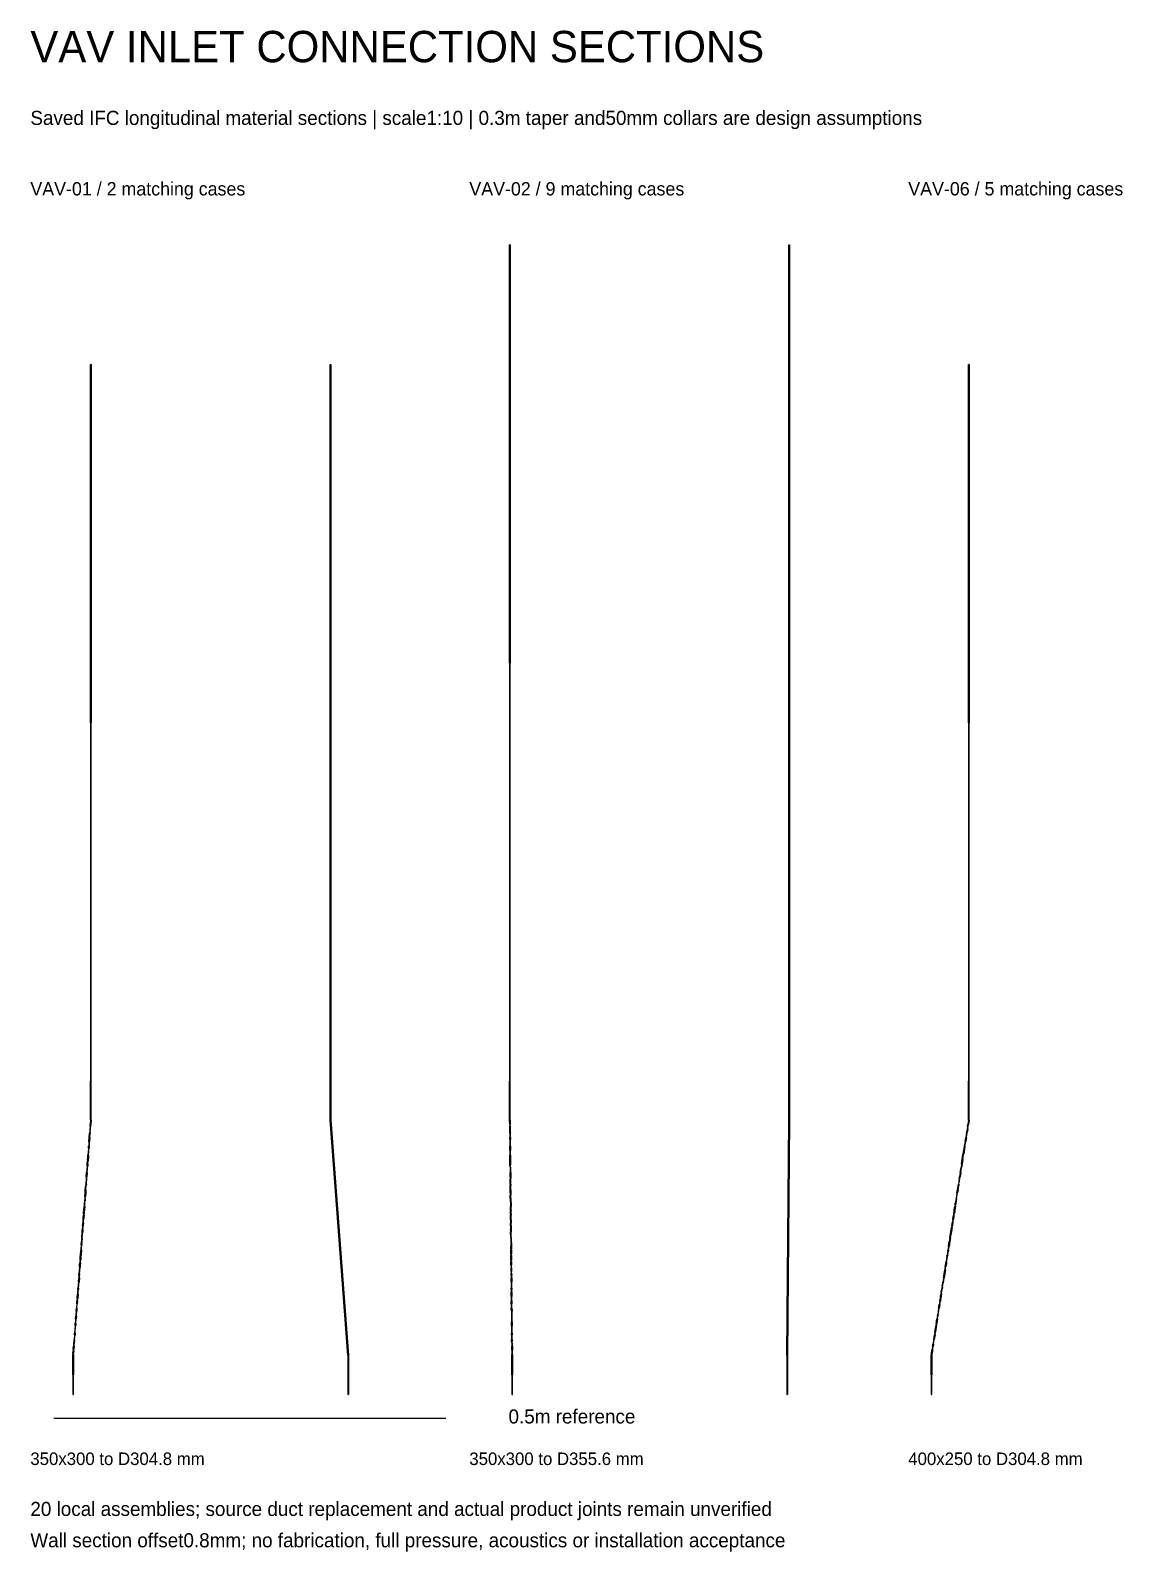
# Model space of a CAD drawing. Header units: metres. Extents: x 0.07 to 2.74, y 0.02 to 1.96.
# Drawn here: x 0.07 to 1.463, y 0.02 to 1.961 of the extents above; entities that cross this region are included whole.
import ezdxf

# ---------------------------------------------------------------- set-up
doc = ezdxf.new("R2010")
doc.units = ezdxf.units.M
doc.layers.add('BSA_INLET_OUTLINE', color=7, linetype='Continuous')
doc.layers.add('BSA_SECTION_REFERENCE', color=7, linetype='Continuous')

msp = doc.modelspace()

# ---------------------------------------------------------------- linework, layer by layer
at = {"layer": 'BSA_INLET_OUTLINE'}
for p, q in [((0.6814, 1.1534), (0.6814, 1.6868)), ((0.6814, 1.6868), (0.6818, 1.6868)), ((0.6822, 1.6868), (0.6818, 1.6868)), ((0.6822, 1.6868), (0.6822, 1.1534)), ((1.0378, 0.62), (1.0378, 1.6868)), ((1.0378, 1.6868), (1.0386, 1.6868)), ((1.0386, 1.6868), (1.0386, 0.62)), ((0.1468, 1.0772), (0.1468, 1.5344)), ((0.1468, 1.5344), (0.1472, 1.5344)), ((0.1476, 1.5344), (0.1472, 1.5344)), ((0.1476, 1.5344), (0.1476, 1.0772)), ((0.4524, 0.62), (0.4524, 1.5344)), ((0.4524, 1.5344), (0.4532, 1.5344)), ((0.4532, 1.5344), (0.4532, 0.62)), ((1.2668, 1.0772), (1.2668, 1.5344)), ((1.2668, 1.5344), (1.2672, 1.5344)), ((1.2676, 1.5344), (1.2672, 1.5344)), ((1.2676, 1.5344), (1.2676, 1.0772)), ((0.6814, 1.1534), (0.6814, 0.62)), ((0.6822, 0.62), (0.6822, 1.1534)), ((0.1468, 1.0772), (0.1468, 0.62)), ((0.1476, 0.62), (0.1476, 1.0772)), ((1.2668, 1.0772), (1.2668, 0.62)), ((1.2676, 0.62), (1.2676, 1.0772)), ((0.1468, 0.62), (0.1472, 0.62)), ((0.1468, 0.57), (0.1468, 0.62)), ((0.1472, 0.62), (0.1468, 0.62)), ((0.1476, 0.62), (0.1472, 0.62)), ((0.1472, 0.62), (0.1476, 0.62)), ((0.1476, 0.57), (0.1476, 0.62)), ((0.4524, 0.62), (0.4532, 0.62)), ((0.4524, 0.57), (0.4524, 0.62)), ((0.4532, 0.62), (0.4524, 0.62)), ((0.4532, 0.62), (0.4532, 0.57)), ((0.6814, 0.62), (0.6818, 0.62)), ((0.6814, 0.57), (0.6814, 0.62)), ((0.6818, 0.62), (0.6814, 0.62)), ((0.6822, 0.62), (0.6818, 0.62)), ((0.6818, 0.62), (0.6822, 0.62)), ((0.6822, 0.57), (0.6822, 0.62)), ((1.0378, 0.62), (1.0386, 0.62)), ((1.0378, 0.57), (1.0378, 0.62)), ((1.0386, 0.62), (1.0378, 0.62)), ((1.0386, 0.62), (1.0386, 0.57)), ((1.2668, 0.62), (1.2672, 0.62)), ((1.2668, 0.57), (1.2668, 0.62)), ((1.2672, 0.62), (1.2668, 0.62)), ((1.2676, 0.62), (1.2672, 0.62)), ((1.2672, 0.62), (1.2676, 0.62)), ((1.2676, 0.57), (1.2676, 0.62)), ((0.1462, 0.5626), (0.1464, 0.5644)), ((0.1468, 0.57), (0.1464, 0.5644)), ((0.147, 0.5626), (0.1472, 0.5644)), ((0.1476, 0.57), (0.1472, 0.5644)), ((0.475, 0.27), (0.4524, 0.57)), ((0.4532, 0.57), (0.4758, 0.27)), ((0.6815, 0.5644), (0.6814, 0.57)), ((0.6815, 0.5644), (0.6815, 0.5626)), ((0.6822, 0.57), (0.6823, 0.5644)), ((0.6823, 0.5626), (0.6823, 0.5644)), ((1.035, 0.27), (1.0378, 0.57)), ((1.0386, 0.57), (1.0358, 0.27)), ((1.2656, 0.5626), (1.2659, 0.5644)), ((1.2668, 0.57), (1.2659, 0.5644)), ((1.2664, 0.5626), (1.2667, 0.5644)), ((1.2676, 0.57), (1.2667, 0.5644)), ((0.1448, 0.5428), (0.1451, 0.5478)), ((0.1451, 0.5478), (0.1456, 0.5533)), ((0.1457, 0.5552), (0.1456, 0.5533)), ((0.1459, 0.5478), (0.1456, 0.5428)), ((0.146, 0.5589), (0.1457, 0.5552)), ((0.1459, 0.5478), (0.1464, 0.5533)), ((0.1462, 0.5626), (0.146, 0.5589)), ((0.1465, 0.5552), (0.1464, 0.5533)), ((0.1465, 0.5552), (0.1468, 0.5589)), ((0.1468, 0.5589), (0.147, 0.5626)), ((0.6815, 0.5589), (0.6815, 0.5626)), ((0.6815, 0.5552), (0.6815, 0.5589)), ((0.6816, 0.5533), (0.6815, 0.5552)), ((0.6816, 0.5533), (0.6816, 0.5478)), ((0.6816, 0.5457), (0.6816, 0.5478)), ((0.6816, 0.5457), (0.6816, 0.5447)), ((0.6816, 0.5447), (0.6817, 0.542)), ((0.6823, 0.5626), (0.6823, 0.5589)), ((0.6823, 0.5589), (0.6823, 0.5552)), ((0.6823, 0.5552), (0.6824, 0.5533)), ((0.6824, 0.5478), (0.6824, 0.5533)), ((0.6824, 0.5478), (0.6824, 0.5457)), ((0.6824, 0.5447), (0.6824, 0.5457)), ((0.6825, 0.542), (0.6824, 0.5447)), ((1.2625, 0.5428), (1.2633, 0.5478)), ((1.2639, 0.5515), (1.2633, 0.5478)), ((1.2641, 0.5478), (1.2633, 0.5428)), ((1.2642, 0.5533), (1.2639, 0.5515)), ((1.2641, 0.5478), (1.2647, 0.5515)), ((1.2642, 0.5533), (1.2646, 0.5558)), ((1.265, 0.5589), (1.2646, 0.5558)), ((1.2647, 0.5515), (1.265, 0.5533)), ((1.2656, 0.5626), (1.265, 0.5589)), ((1.265, 0.5533), (1.2654, 0.5558)), ((1.2658, 0.5589), (1.2654, 0.5558)), ((1.2658, 0.5589), (1.2664, 0.5626)), ((0.1432, 0.5219), (0.1435, 0.5256)), ((0.1438, 0.5305), (0.1435, 0.5256)), ((0.144, 0.533), (0.1438, 0.5305)), ((0.1441, 0.5342), (0.144, 0.533)), ((0.1443, 0.5256), (0.144, 0.5219)), ((0.1441, 0.5342), (0.1443, 0.5367)), ((0.1445, 0.5391), (0.1443, 0.5367)), ((0.1443, 0.5256), (0.1446, 0.5305)), ((0.1446, 0.5404), (0.1445, 0.5391)), ((0.1448, 0.5428), (0.1446, 0.5404)), ((0.1446, 0.5305), (0.1448, 0.533)), ((0.1448, 0.533), (0.1449, 0.5342)), ((0.1451, 0.5367), (0.1449, 0.5342)), ((0.1451, 0.5367), (0.1453, 0.5391)), ((0.1453, 0.5391), (0.1454, 0.5404)), ((0.1454, 0.5404), (0.1456, 0.5428)), ((0.6817, 0.542), (0.6817, 0.5367)), ((0.6818, 0.5313), (0.6817, 0.5367)), ((0.6818, 0.5313), (0.6818, 0.5286)), ((0.6818, 0.5286), (0.6818, 0.5276)), ((0.6818, 0.5276), (0.6818, 0.5256)), ((0.6818, 0.5219), (0.6818, 0.5256)), ((0.6825, 0.5367), (0.6825, 0.542)), ((0.6825, 0.5367), (0.6826, 0.5313)), ((0.6826, 0.5286), (0.6826, 0.5313)), ((0.6826, 0.5276), (0.6826, 0.5286)), ((0.6826, 0.5256), (0.6826, 0.5276)), ((0.6826, 0.5256), (0.6826, 0.5219)), ((1.2589, 0.52), (1.2598, 0.5262)), ((1.2597, 0.52), (1.2606, 0.5262)), ((1.26, 0.5273), (1.2598, 0.5262)), ((1.26, 0.5273), (1.2603, 0.5291)), ((1.2605, 0.5302), (1.2603, 0.5291)), ((1.2605, 0.5302), (1.2606, 0.5311)), ((1.2606, 0.5311), (1.2608, 0.5324)), ((1.2606, 0.5262), (1.2608, 0.5273)), ((1.2609, 0.5329), (1.2608, 0.5324)), ((1.2611, 0.5291), (1.2608, 0.5273)), ((1.2615, 0.5367), (1.2609, 0.5329)), ((1.2611, 0.5291), (1.2613, 0.5302)), ((1.2614, 0.5311), (1.2613, 0.5302)), ((1.2616, 0.5324), (1.2614, 0.5311)), ((1.2619, 0.5391), (1.2615, 0.5367)), ((1.2616, 0.5324), (1.2617, 0.5329)), ((1.2623, 0.5367), (1.2617, 0.5329)), ((1.2621, 0.5404), (1.2619, 0.5391)), ((1.2625, 0.5428), (1.2621, 0.5404)), ((1.2623, 0.5367), (1.2627, 0.5391)), ((1.2627, 0.5391), (1.2629, 0.5404)), ((1.2629, 0.5404), (1.2633, 0.5428)), ((0.1424, 0.5117), (0.1418, 0.5033)), ((0.1424, 0.5117), (0.1426, 0.5144)), ((0.1426, 0.5144), (0.1429, 0.5181)), ((0.1426, 0.5033), (0.1432, 0.5117)), ((0.143, 0.52), (0.1429, 0.5181)), ((0.143, 0.52), (0.1432, 0.5219)), ((0.1434, 0.5144), (0.1432, 0.5117)), ((0.1434, 0.5144), (0.1437, 0.5181)), ((0.1438, 0.52), (0.1437, 0.5181)), ((0.144, 0.5219), (0.1438, 0.52)), ((0.6819, 0.52), (0.6818, 0.5219)), ((0.6819, 0.5144), (0.6819, 0.52)), ((0.6819, 0.5126), (0.6819, 0.5144)), ((0.6819, 0.5126), (0.6819, 0.5117)), ((0.6819, 0.5117), (0.682, 0.5089)), ((0.682, 0.5089), (0.682, 0.5033)), ((0.6826, 0.5219), (0.6827, 0.52)), ((0.6827, 0.52), (0.6827, 0.5144)), ((0.6827, 0.5144), (0.6827, 0.5126)), ((0.6827, 0.5117), (0.6827, 0.5126)), ((0.6828, 0.5089), (0.6827, 0.5117)), ((0.6828, 0.5033), (0.6828, 0.5089)), ((1.2562, 0.5033), (1.2573, 0.5098)), ((1.257, 0.5033), (1.2581, 0.5098)), ((1.258, 0.5144), (1.2573, 0.5098)), ((1.258, 0.5144), (1.2589, 0.52)), ((1.2588, 0.5144), (1.2581, 0.5098)), ((1.2597, 0.52), (1.2588, 0.5144)), ((0.1401, 0.4811), (0.1406, 0.4873)), ((0.1407, 0.4885), (0.1406, 0.4873)), ((0.1408, 0.4904), (0.1407, 0.4885)), ((0.1411, 0.4941), (0.1408, 0.4904)), ((0.1409, 0.4811), (0.1414, 0.4873)), ((0.1414, 0.4978), (0.1411, 0.4941)), ((0.1414, 0.4978), (0.1418, 0.5033)), ((0.1415, 0.4885), (0.1414, 0.4873)), ((0.1415, 0.4885), (0.1416, 0.4904)), ((0.1416, 0.4904), (0.1419, 0.4941)), ((0.1419, 0.4941), (0.1422, 0.4978)), ((0.1426, 0.5033), (0.1422, 0.4978)), ((0.6821, 0.4978), (0.682, 0.5033)), ((0.6821, 0.4978), (0.6821, 0.4962)), ((0.6821, 0.4962), (0.6821, 0.4947)), ((0.6822, 0.4885), (0.6821, 0.4947)), ((0.6822, 0.4885), (0.6822, 0.4873)), ((0.6822, 0.4811), (0.6822, 0.4873)), ((0.6828, 0.5033), (0.6829, 0.4978)), ((0.6829, 0.4978), (0.6829, 0.4962)), ((0.6829, 0.4947), (0.6829, 0.4962)), ((0.683, 0.4885), (0.6829, 0.4947)), ((0.683, 0.4885), (0.683, 0.4873)), ((0.683, 0.4811), (0.683, 0.4873)), ((1.2527, 0.4811), (1.2539, 0.4885)), ((1.2535, 0.4811), (1.2544, 0.4867)), ((1.2543, 0.491), (1.2539, 0.4885)), ((1.2545, 0.4922), (1.2543, 0.491)), ((1.2547, 0.4885), (1.2544, 0.4867)), ((1.255, 0.4959), (1.2545, 0.4922)), ((1.2547, 0.4885), (1.2551, 0.491)), ((1.255, 0.4959), (1.2554, 0.4978)), ((1.2551, 0.491), (1.2553, 0.4922)), ((1.2553, 0.4922), (1.2558, 0.4959)), ((1.2562, 0.5033), (1.2554, 0.4978)), ((1.2558, 0.4959), (1.2562, 0.4978)), ((1.257, 0.5033), (1.2562, 0.4978)), ((0.139, 0.467), (0.1389, 0.4656)), ((0.1393, 0.47), (0.139, 0.4671)), ((0.139, 0.467), (0.139, 0.4671)), ((0.1395, 0.4728), (0.1393, 0.47)), ((0.1395, 0.4728), (0.1398, 0.4774)), ((0.1397, 0.4656), (0.1398, 0.467)), ((0.1398, 0.4774), (0.1401, 0.4811)), ((0.1401, 0.47), (0.1398, 0.4671)), ((0.1398, 0.4671), (0.1398, 0.467)), ((0.1401, 0.47), (0.1403, 0.4728)), ((0.1406, 0.4774), (0.1403, 0.4728)), ((0.1409, 0.4811), (0.1406, 0.4774)), ((0.6823, 0.4774), (0.6822, 0.4811)), ((0.6823, 0.4774), (0.6823, 0.4743)), ((0.6823, 0.47), (0.6823, 0.4743)), ((0.6823, 0.47), (0.6824, 0.4609)), ((0.683, 0.4811), (0.6831, 0.4774)), ((0.6831, 0.4774), (0.6831, 0.4743)), ((0.6831, 0.47), (0.6831, 0.4743)), ((0.6831, 0.47), (0.6832, 0.4609)), ((1.2509, 0.47), (1.25, 0.4643)), ((1.2517, 0.47), (1.2508, 0.4643)), ((1.2521, 0.4774), (1.2509, 0.47)), ((1.2517, 0.47), (1.2529, 0.4774)), ((1.2521, 0.4774), (1.2527, 0.4811)), ((1.2535, 0.4811), (1.2529, 0.4774)), ((0.1375, 0.446), (0.1377, 0.4487)), ((0.1378, 0.4499), (0.1377, 0.4487)), ((0.1378, 0.4507), (0.138, 0.4533)), ((0.1378, 0.4507), (0.1378, 0.4499)), ((0.138, 0.4533), (0.1381, 0.4546)), ((0.1385, 0.4487), (0.138, 0.443)), ((0.1382, 0.4558), (0.1381, 0.4546)), ((0.1382, 0.4558), (0.1385, 0.46)), ((0.1386, 0.4606), (0.1385, 0.46)), ((0.1385, 0.4487), (0.1386, 0.4499)), ((0.1388, 0.4634), (0.1386, 0.4606)), ((0.1388, 0.4533), (0.1386, 0.4507)), ((0.1386, 0.4499), (0.1386, 0.4507)), ((0.1389, 0.4656), (0.1388, 0.4639)), ((0.1388, 0.4638), (0.1388, 0.4639)), ((0.1388, 0.4634), (0.1388, 0.4638)), ((0.1389, 0.4546), (0.1388, 0.4533)), ((0.1389, 0.4546), (0.139, 0.4558)), ((0.1393, 0.46), (0.139, 0.4558)), ((0.1393, 0.46), (0.1394, 0.4606)), ((0.1394, 0.4606), (0.1396, 0.4634)), ((0.1396, 0.4639), (0.1397, 0.4656)), ((0.1396, 0.4639), (0.1396, 0.4638)), ((0.1396, 0.4638), (0.1396, 0.4634)), ((0.6824, 0.4609), (0.6824, 0.4606)), ((0.6824, 0.4606), (0.6824, 0.46)), ((0.6825, 0.4558), (0.6824, 0.46)), ((0.6825, 0.4558), (0.6825, 0.4546)), ((0.6825, 0.4533), (0.6825, 0.4546)), ((0.6825, 0.4507), (0.6825, 0.4533)), ((0.6825, 0.4507), (0.6825, 0.4499)), ((0.6825, 0.4499), (0.6825, 0.4487)), ((0.6826, 0.443), (0.6825, 0.4487)), ((0.6832, 0.4609), (0.6832, 0.4606)), ((0.6832, 0.4606), (0.6832, 0.46)), ((0.6833, 0.4558), (0.6832, 0.46)), ((0.6833, 0.4558), (0.6833, 0.4546)), ((0.6833, 0.4533), (0.6833, 0.4546)), ((0.6833, 0.4507), (0.6833, 0.4533)), ((0.6833, 0.4507), (0.6833, 0.4499)), ((0.6833, 0.4499), (0.6833, 0.4487)), ((0.6834, 0.443), (0.6833, 0.4487)), ((1.2471, 0.4461), (1.2475, 0.4486)), ((1.2477, 0.4499), (1.2475, 0.4486)), ((1.2479, 0.4506), (1.2477, 0.4499)), ((1.248, 0.4512), (1.2479, 0.4506)), ((1.2483, 0.4486), (1.2479, 0.4461)), ((1.248, 0.4512), (1.2484, 0.4537)), ((1.2483, 0.4486), (1.2485, 0.4499)), ((1.2484, 0.454), (1.2486, 0.4553)), ((1.2484, 0.454), (1.2484, 0.4537)), ((1.2485, 0.4499), (1.2487, 0.4506)), ((1.2487, 0.4558), (1.2486, 0.4553)), ((1.2487, 0.4558), (1.2493, 0.4599)), ((1.2487, 0.4506), (1.2488, 0.4512)), ((1.2492, 0.4537), (1.2488, 0.4512)), ((1.2494, 0.4553), (1.2492, 0.454)), ((1.2492, 0.4537), (1.2492, 0.454)), ((1.2496, 0.4618), (1.2493, 0.4599)), ((1.2494, 0.4553), (1.2495, 0.4558)), ((1.2501, 0.4599), (1.2495, 0.4558)), ((1.2496, 0.4618), (1.2499, 0.4634)), ((1.2499, 0.4634), (1.25, 0.4643)), ((1.2501, 0.4599), (1.2504, 0.4618)), ((1.2507, 0.4634), (1.2504, 0.4618)), ((1.2508, 0.4643), (1.2507, 0.4634)), ((0.1355, 0.42), (0.1361, 0.4276)), ((0.1361, 0.4283), (0.1363, 0.4304)), ((0.1361, 0.4276), (0.1361, 0.4283)), ((0.1365, 0.4336), (0.1363, 0.4304)), ((0.1363, 0.42), (0.1369, 0.4276)), ((0.1366, 0.4352), (0.1365, 0.4336)), ((0.1366, 0.4352), (0.1369, 0.4385)), ((0.137, 0.4404), (0.1369, 0.4385)), ((0.1371, 0.4304), (0.1369, 0.4283)), ((0.1369, 0.4283), (0.1369, 0.4276)), ((0.1371, 0.4415), (0.137, 0.4404)), ((0.1372, 0.443), (0.1371, 0.4415)), ((0.1371, 0.4304), (0.1373, 0.4336)), ((0.1372, 0.443), (0.1375, 0.446)), ((0.1373, 0.4336), (0.1374, 0.4352)), ((0.1377, 0.4385), (0.1374, 0.4352)), ((0.1377, 0.4385), (0.1378, 0.4404)), ((0.1378, 0.4404), (0.1379, 0.4415)), ((0.1379, 0.4415), (0.138, 0.443)), ((0.6826, 0.443), (0.6826, 0.4415)), ((0.6826, 0.4415), (0.6826, 0.4404)), ((0.6826, 0.4404), (0.6826, 0.4385)), ((0.6827, 0.4352), (0.6826, 0.4385)), ((0.6827, 0.4352), (0.6827, 0.4304)), ((0.6827, 0.4302), (0.6827, 0.4304)), ((0.6827, 0.4301), (0.6827, 0.4302)), ((0.6827, 0.4301), (0.6827, 0.4276)), ((0.6828, 0.42), (0.6827, 0.4276)), ((0.6834, 0.443), (0.6834, 0.4415)), ((0.6834, 0.4415), (0.6834, 0.4404)), ((0.6834, 0.4404), (0.6834, 0.4385)), ((0.6835, 0.4352), (0.6834, 0.4385)), ((0.6835, 0.4352), (0.6835, 0.4336)), ((0.6835, 0.4336), (0.6835, 0.4304)), ((0.6835, 0.4302), (0.6835, 0.4304)), ((0.6835, 0.4301), (0.6835, 0.4302)), ((0.6835, 0.4301), (0.6835, 0.4276)), ((0.6836, 0.42), (0.6835, 0.4276)), ((1.2435, 0.4233), (1.2446, 0.4301)), ((1.2454, 0.4301), (1.2443, 0.4233)), ((1.2447, 0.4308), (1.2446, 0.4301)), ((1.2447, 0.4308), (1.2452, 0.4336)), ((1.2454, 0.4352), (1.2452, 0.4336)), ((1.2454, 0.4352), (1.2462, 0.4404)), ((1.2454, 0.4301), (1.2455, 0.4308)), ((1.246, 0.4336), (1.2455, 0.4308)), ((1.246, 0.4336), (1.2462, 0.4352)), ((1.2464, 0.4415), (1.2462, 0.4404)), ((1.247, 0.4404), (1.2462, 0.4352)), ((1.2467, 0.4431), (1.2464, 0.4415)), ((1.2467, 0.4431), (1.2469, 0.4448)), ((1.2469, 0.4448), (1.2471, 0.4461)), ((1.247, 0.4404), (1.2472, 0.4415)), ((1.2472, 0.4415), (1.2475, 0.4431)), ((1.2477, 0.4448), (1.2475, 0.4431)), ((1.2479, 0.4461), (1.2477, 0.4448)), ((0.1348, 0.4108), (0.1344, 0.4059)), ((0.1348, 0.4108), (0.1349, 0.4121)), ((0.1349, 0.4123), (0.135, 0.4127)), ((0.1349, 0.4121), (0.1349, 0.4123)), ((0.1355, 0.42), (0.135, 0.414)), ((0.135, 0.414), (0.135, 0.4138)), ((0.135, 0.4138), (0.135, 0.4127)), ((0.1352, 0.4059), (0.1356, 0.4108)), ((0.1357, 0.4121), (0.1356, 0.4108)), ((0.1358, 0.4127), (0.1357, 0.4123)), ((0.1357, 0.4123), (0.1357, 0.4121)), ((0.1363, 0.42), (0.1358, 0.414)), ((0.1358, 0.4138), (0.1358, 0.414)), ((0.1358, 0.4127), (0.1358, 0.4138)), ((0.6828, 0.42), (0.6829, 0.4088)), ((0.6829, 0.4059), (0.6829, 0.4088)), ((0.6836, 0.42), (0.6837, 0.4088)), ((0.6837, 0.4088), (0.6837, 0.4059)), ((1.2413, 0.409), (1.2405, 0.4043)), ((1.2413, 0.409), (1.2422, 0.4152)), ((1.2413, 0.4043), (1.2421, 0.409)), ((1.243, 0.4152), (1.2421, 0.409)), ((1.2423, 0.4153), (1.2422, 0.4152)), ((1.243, 0.42), (1.2423, 0.4153)), ((1.2423, 0.4153), (1.2423, 0.4153)), ((1.243, 0.42), (1.2435, 0.4229)), ((1.243, 0.4152), (1.2431, 0.4153)), ((1.2438, 0.42), (1.2431, 0.4153)), ((1.2431, 0.4153), (1.2431, 0.4153)), ((1.2435, 0.4233), (1.2435, 0.4229)), ((1.2438, 0.42), (1.2443, 0.4229)), ((1.2443, 0.4229), (1.2443, 0.4233)), ((0.1332, 0.3898), (0.1331, 0.3879)), ((0.1334, 0.3919), (0.1332, 0.3898)), ((0.1334, 0.3919), (0.1337, 0.3955)), ((0.1337, 0.3964), (0.1339, 0.3981)), ((0.1337, 0.3964), (0.1337, 0.3955)), ((0.1339, 0.3981), (0.1343, 0.4041)), ((0.1339, 0.3879), (0.134, 0.3898)), ((0.134, 0.3898), (0.1342, 0.3919)), ((0.1345, 0.3955), (0.1342, 0.3919)), ((0.1344, 0.4059), (0.1343, 0.4041)), ((0.1347, 0.3981), (0.1345, 0.3964)), ((0.1345, 0.3955), (0.1345, 0.3964)), ((0.1351, 0.4041), (0.1347, 0.3981)), ((0.1351, 0.4041), (0.1352, 0.4059)), ((0.6829, 0.4059), (0.6829, 0.4046)), ((0.683, 0.3995), (0.6829, 0.4046)), ((0.683, 0.3995), (0.683, 0.3975)), ((0.683, 0.3955), (0.683, 0.3975)), ((0.683, 0.3955), (0.683, 0.3951)), ((0.6831, 0.3913), (0.683, 0.3951)), ((0.6831, 0.3913), (0.6831, 0.391)), ((0.6831, 0.391), (0.6831, 0.3892)), ((0.6831, 0.3855), (0.6831, 0.3892)), ((0.6837, 0.4046), (0.6837, 0.4059)), ((0.6837, 0.4046), (0.6838, 0.3995)), ((0.6838, 0.3975), (0.6838, 0.3995)), ((0.6838, 0.3975), (0.6838, 0.3955)), ((0.6838, 0.3951), (0.6838, 0.3955)), ((0.6838, 0.3951), (0.6839, 0.3913)), ((0.6839, 0.391), (0.6839, 0.3913)), ((0.6839, 0.3892), (0.6839, 0.391)), ((0.6839, 0.3892), (0.6839, 0.3855)), ((1.2378, 0.3869), (1.238, 0.3887)), ((1.2387, 0.3929), (1.238, 0.3887)), ((1.2388, 0.3887), (1.2386, 0.3869)), ((1.2393, 0.3966), (1.2387, 0.3929)), ((1.2388, 0.3887), (1.2395, 0.3929)), ((1.2393, 0.3966), (1.2395, 0.3979)), ((1.24, 0.4013), (1.2395, 0.3979)), ((1.2395, 0.3929), (1.2401, 0.3966)), ((1.2403, 0.403), (1.24, 0.4013)), ((1.2403, 0.3979), (1.2401, 0.3966)), ((1.2403, 0.403), (1.2405, 0.4043)), ((1.2403, 0.3979), (1.2408, 0.4013)), ((1.2408, 0.4013), (1.2411, 0.403)), ((1.2413, 0.4043), (1.2411, 0.403)), ((0.1313, 0.3638), (0.1317, 0.3689)), ((0.1318, 0.3704), (0.1317, 0.3689)), ((0.1319, 0.3721), (0.1318, 0.3704)), ((0.1319, 0.3721), (0.132, 0.374)), ((0.1323, 0.3778), (0.132, 0.374)), ((0.1325, 0.3689), (0.1321, 0.3638)), ((0.1327, 0.3825), (0.1323, 0.3778)), ((0.1325, 0.3689), (0.1326, 0.3704)), ((0.1326, 0.3704), (0.1327, 0.3721)), ((0.1327, 0.3825), (0.1329, 0.3852)), ((0.1328, 0.374), (0.1327, 0.3721)), ((0.1328, 0.374), (0.1331, 0.3778)), ((0.1329, 0.3852), (0.1331, 0.3879)), ((0.1331, 0.3778), (0.1335, 0.3825)), ((0.1337, 0.3852), (0.1335, 0.3825)), ((0.1339, 0.3879), (0.1337, 0.3852)), ((0.6831, 0.3855), (0.6832, 0.3815)), ((0.6832, 0.3771), (0.6832, 0.3815)), ((0.6832, 0.3771), (0.6832, 0.375)), ((0.6833, 0.3721), (0.6832, 0.375)), ((0.6833, 0.3721), (0.6833, 0.3711)), ((0.6833, 0.3711), (0.6833, 0.3689)), ((0.6833, 0.3638), (0.6833, 0.3689)), ((0.6839, 0.3847), (0.6839, 0.3855)), ((0.684, 0.3815), (0.6839, 0.3847)), ((0.684, 0.3815), (0.684, 0.3771)), ((0.684, 0.375), (0.684, 0.3771)), ((0.684, 0.375), (0.6841, 0.3721)), ((0.6841, 0.3711), (0.6841, 0.3721)), ((0.6841, 0.3689), (0.6841, 0.3711)), ((0.6841, 0.3689), (0.6841, 0.3638)), ((1.2349, 0.3688), (1.2353, 0.3715)), ((1.2353, 0.3715), (1.2365, 0.3791)), ((1.2361, 0.3715), (1.2357, 0.3688)), ((1.2373, 0.3791), (1.2361, 0.3715)), ((1.2367, 0.3802), (1.2365, 0.3791)), ((1.2368, 0.381), (1.2367, 0.3802)), ((1.2371, 0.3827), (1.2368, 0.381)), ((1.2371, 0.3827), (1.2375, 0.3855)), ((1.2373, 0.3791), (1.2375, 0.3802)), ((1.2375, 0.3855), (1.2378, 0.3869)), ((1.2375, 0.3802), (1.2376, 0.381)), ((1.2376, 0.381), (1.2379, 0.3827)), ((1.2383, 0.3855), (1.2379, 0.3827)), ((1.2386, 0.3869), (1.2383, 0.3855)), ((0.1303, 0.351), (0.1301, 0.3481)), ((0.1305, 0.3541), (0.1303, 0.351)), ((0.1305, 0.3541), (0.1306, 0.3549)), ((0.1306, 0.3549), (0.1307, 0.3557)), ((0.1313, 0.3638), (0.1307, 0.3557)), ((0.1309, 0.3481), (0.1311, 0.351)), ((0.1311, 0.351), (0.1313, 0.3541)), ((0.1314, 0.3549), (0.1313, 0.3541)), ((0.1315, 0.3557), (0.1314, 0.3549)), ((0.1315, 0.3557), (0.1321, 0.3638)), ((0.6833, 0.3638), (0.6834, 0.3613)), ((0.6834, 0.3613), (0.6834, 0.3557)), ((0.6834, 0.3547), (0.6834, 0.3557)), ((0.6834, 0.3541), (0.6834, 0.3547)), ((0.6834, 0.3541), (0.6835, 0.351)), ((0.6835, 0.345), (0.6835, 0.351)), ((0.6842, 0.3613), (0.6841, 0.3638)), ((0.6842, 0.3557), (0.6842, 0.3613)), ((0.6842, 0.3557), (0.6842, 0.3547)), ((0.6842, 0.3547), (0.6842, 0.3541)), ((0.6843, 0.351), (0.6842, 0.3541)), ((0.6843, 0.351), (0.6843, 0.345)), ((1.2319, 0.35), (1.2313, 0.3464)), ((1.2319, 0.35), (1.2324, 0.353)), ((1.2329, 0.3562), (1.2324, 0.353)), ((1.2324, 0.3483), (1.233, 0.3518)), ((1.2333, 0.3586), (1.2329, 0.3562)), ((1.233, 0.3518), (1.2336, 0.3559)), ((1.2333, 0.3586), (1.2334, 0.3595)), ((1.2338, 0.3623), (1.2334, 0.3595)), ((1.2338, 0.3571), (1.2336, 0.3559)), ((1.2338, 0.3623), (1.2339, 0.3624)), ((1.2338, 0.3571), (1.2342, 0.3595)), ((1.2339, 0.3624), (1.234, 0.3633)), ((1.2348, 0.3681), (1.234, 0.3633)), ((1.2342, 0.3595), (1.2346, 0.3623)), ((1.2347, 0.3624), (1.2346, 0.3623)), ((1.2348, 0.3633), (1.2347, 0.3624)), ((1.2349, 0.3688), (1.2348, 0.3681)), ((1.2348, 0.3633), (1.2356, 0.3681)), ((1.2356, 0.3681), (1.2357, 0.3688)), ((0.1284, 0.3263), (0.1287, 0.33)), ((0.1291, 0.3356), (0.1287, 0.33)), ((0.1291, 0.3356), (0.1294, 0.3396)), ((0.1295, 0.33), (0.1292, 0.3263)), ((0.1297, 0.3427), (0.1294, 0.3396)), ((0.1295, 0.33), (0.1299, 0.3356)), ((0.1297, 0.3427), (0.1301, 0.3481)), ((0.1302, 0.3396), (0.1299, 0.3356)), ((0.1302, 0.3396), (0.1305, 0.3427)), ((0.1309, 0.3481), (0.1305, 0.3427)), ((0.6835, 0.345), (0.6835, 0.3417)), ((0.6835, 0.3417), (0.6836, 0.3396)), ((0.6836, 0.3356), (0.6836, 0.3396)), ((0.6836, 0.3356), (0.6836, 0.33)), ((0.6837, 0.3263), (0.6836, 0.33)), ((0.6843, 0.3417), (0.6843, 0.345)), ((0.6844, 0.3396), (0.6843, 0.3417)), ((0.6844, 0.3396), (0.6844, 0.3356)), ((0.6844, 0.33), (0.6844, 0.3356)), ((0.6844, 0.33), (0.6845, 0.3263)), ((1.2287, 0.33), (1.2275, 0.3222)), ((1.2283, 0.3222), (1.2295, 0.33)), ((1.2287, 0.33), (1.2295, 0.3347)), ((1.2298, 0.3367), (1.2295, 0.3347)), ((1.2303, 0.3347), (1.2295, 0.33)), ((1.2302, 0.3393), (1.2298, 0.3367)), ((1.2302, 0.3393), (1.2309, 0.3434)), ((1.2303, 0.3347), (1.2306, 0.3367)), ((1.2306, 0.3367), (1.231, 0.3393)), ((1.2309, 0.3434), (1.2313, 0.3464)), ((1.2317, 0.3434), (1.231, 0.3393)), ((1.2319, 0.345), (1.2317, 0.3434)), ((1.2324, 0.3483), (1.2319, 0.345)), ((0.1277, 0.3167), (0.1273, 0.3105)), ((0.1277, 0.3167), (0.128, 0.32)), ((0.1281, 0.3222), (0.128, 0.32)), ((0.1284, 0.3263), (0.1281, 0.3222)), ((0.1281, 0.3105), (0.1285, 0.3167)), ((0.1288, 0.32), (0.1285, 0.3167)), ((0.1288, 0.32), (0.1289, 0.3222)), ((0.1289, 0.3222), (0.1292, 0.3263)), ((0.6837, 0.3263), (0.6837, 0.3222)), ((0.6837, 0.3222), (0.6837, 0.3193)), ((0.6837, 0.3193), (0.6838, 0.3129)), ((0.6838, 0.3096), (0.6838, 0.3129)), ((0.6845, 0.3222), (0.6845, 0.3263)), ((0.6845, 0.3193), (0.6845, 0.3222)), ((0.6846, 0.3129), (0.6845, 0.3193)), ((0.6846, 0.3129), (0.6846, 0.3096)), ((1.2256, 0.3105), (1.2266, 0.3167)), ((1.2274, 0.3167), (1.2264, 0.3105)), ((1.2271, 0.32), (1.2266, 0.3167)), ((1.2271, 0.32), (1.2275, 0.3222)), ((1.2274, 0.3167), (1.2279, 0.32)), ((1.2283, 0.3222), (1.2279, 0.32)), ((0.1262, 0.2961), (0.1257, 0.29)), ((0.1262, 0.2961), (0.1263, 0.2983)), ((0.127, 0.3075), (0.1263, 0.2983)), ((0.1265, 0.29), (0.127, 0.2961)), ((0.127, 0.3075), (0.1272, 0.3091)), ((0.1271, 0.2983), (0.127, 0.2961)), ((0.1271, 0.2983), (0.1278, 0.3075)), ((0.1272, 0.3091), (0.1273, 0.3105)), ((0.128, 0.3091), (0.1278, 0.3075)), ((0.1281, 0.3105), (0.128, 0.3091)), ((0.6839, 0.3075), (0.6838, 0.3096)), ((0.6839, 0.3075), (0.6839, 0.2983)), ((0.684, 0.2961), (0.6839, 0.2983)), ((0.684, 0.2961), (0.684, 0.29)), ((0.6846, 0.3096), (0.6847, 0.3075)), ((0.6847, 0.2983), (0.6847, 0.3075)), ((0.6847, 0.2983), (0.6848, 0.2961)), ((0.6848, 0.29), (0.6848, 0.2961)), ((1.2224, 0.29), (1.2233, 0.2961)), ((1.2241, 0.2961), (1.2232, 0.29)), ((1.224, 0.3), (1.2233, 0.2961)), ((1.224, 0.3), (1.2254, 0.3091)), ((1.2241, 0.2961), (1.2248, 0.3)), ((1.2262, 0.3091), (1.2248, 0.3)), ((1.2256, 0.3105), (1.2254, 0.3091)), ((1.2262, 0.3091), (1.2264, 0.3105)), ((0.1244, 0.2726), (0.1243, 0.271)), ((0.1244, 0.2726), (0.1246, 0.2756)), ((0.1248, 0.278), (0.1246, 0.2756)), ((0.1248, 0.278), (0.1251, 0.2815)), ((0.1252, 0.2828), (0.1251, 0.2815)), ((0.1251, 0.271), (0.1252, 0.2726)), ((0.1253, 0.2843), (0.1252, 0.2828)), ((0.1254, 0.2756), (0.1252, 0.2726)), ((0.1253, 0.2843), (0.1257, 0.29)), ((0.1254, 0.2756), (0.1256, 0.278)), ((0.1259, 0.2815), (0.1256, 0.278)), ((0.1259, 0.2815), (0.126, 0.2828)), ((0.126, 0.2828), (0.1261, 0.2843)), ((0.1265, 0.29), (0.1261, 0.2843)), ((0.684, 0.2876), (0.684, 0.29)), ((0.684, 0.2876), (0.6841, 0.284)), ((0.6841, 0.284), (0.6841, 0.2816)), ((0.6841, 0.2788), (0.6841, 0.2816)), ((0.6841, 0.2765), (0.6841, 0.2788)), ((0.6841, 0.2765), (0.6842, 0.2726)), ((0.6842, 0.2726), (0.6842, 0.2712)), ((0.6848, 0.29), (0.6848, 0.2876)), ((0.6849, 0.284), (0.6848, 0.2876)), ((0.6849, 0.2816), (0.6849, 0.284)), ((0.6849, 0.2816), (0.6849, 0.2788)), ((0.6849, 0.2788), (0.6849, 0.2765)), ((0.685, 0.2726), (0.6849, 0.2765)), ((0.685, 0.2712), (0.685, 0.2726)), ((1.2194, 0.2711), (1.2195, 0.272)), ((1.2195, 0.272), (1.2202, 0.2765)), ((1.2205, 0.278), (1.2202, 0.2765)), ((1.2203, 0.272), (1.2202, 0.2711)), ((1.221, 0.2765), (1.2203, 0.272)), ((1.221, 0.2815), (1.2205, 0.278)), ((1.221, 0.2815), (1.2212, 0.2828)), ((1.221, 0.2765), (1.2213, 0.278)), ((1.2212, 0.2828), (1.2215, 0.2843)), ((1.2213, 0.278), (1.2218, 0.2815)), ((1.2224, 0.29), (1.2215, 0.2843)), ((1.222, 0.2828), (1.2218, 0.2815)), ((1.2223, 0.2843), (1.222, 0.2828)), ((1.2223, 0.2843), (1.2232, 0.29)), ((0.1242, 0.2701), (0.1243, 0.271)), ((0.1242, 0.2701), (0.1242, 0.2701)), ((0.1242, 0.2701), (0.1242, 0.27)), ((0.1242, 0.27), (0.1242, 0.27)), ((0.1242, 0.27), (0.1242, 0.27)), ((0.1242, 0.245), (0.1242, 0.27)), ((0.1251, 0.271), (0.125, 0.2701)), ((0.125, 0.2701), (0.125, 0.2701)), ((0.125, 0.27), (0.125, 0.2701)), ((0.125, 0.27), (0.125, 0.245)), ((0.125, 0.27), (0.125, 0.27)), ((0.125, 0.27), (0.125, 0.27)), ((0.475, 0.27), (0.475, 0.22)), ((0.4758, 0.27), (0.4758, 0.22)), ((0.6842, 0.2708), (0.6842, 0.2712)), ((0.6842, 0.2708), (0.6842, 0.2701)), ((0.6842, 0.2708), (0.6842, 0.2708)), ((0.6842, 0.2701), (0.6842, 0.2701)), ((0.6842, 0.2701), (0.6842, 0.27)), ((0.6842, 0.2701), (0.6842, 0.2701)), ((0.6842, 0.27), (0.6842, 0.27)), ((0.6842, 0.27), (0.6842, 0.27)), ((0.6842, 0.245), (0.6842, 0.27)), ((0.685, 0.2712), (0.685, 0.2708)), ((0.685, 0.2701), (0.685, 0.2708)), ((0.685, 0.2708), (0.685, 0.2708)), ((0.685, 0.2701), (0.685, 0.2701)), ((0.685, 0.2701), (0.685, 0.2701)), ((0.685, 0.27), (0.685, 0.2701)), ((0.685, 0.27), (0.685, 0.245)), ((0.685, 0.27), (0.685, 0.27)), ((0.685, 0.27), (0.685, 0.27)), ((1.035, 0.27), (1.035, 0.22)), ((1.0358, 0.27), (1.0358, 0.22)), ((1.2194, 0.2711), (1.2192, 0.2701)), ((1.2192, 0.27), (1.2192, 0.2701)), ((1.2192, 0.27), (1.2192, 0.27)), ((1.2192, 0.27), (1.2192, 0.27)), ((1.2192, 0.245), (1.2192, 0.27)), ((1.22, 0.2701), (1.2202, 0.2711)), ((1.22, 0.2701), (1.22, 0.27)), ((1.22, 0.27), (1.22, 0.245)), ((1.22, 0.27), (1.22, 0.27)), ((1.22, 0.27), (1.22, 0.27)), ((0.1242, 0.245), (0.1242, 0.22)), ((0.125, 0.22), (0.125, 0.245)), ((0.6842, 0.245), (0.6842, 0.22)), ((0.685, 0.22), (0.685, 0.245)), ((1.2192, 0.245), (1.2192, 0.22)), ((1.22, 0.22), (1.22, 0.245)), ((0.1246, 0.22), (0.1242, 0.22)), ((0.1246, 0.22), (0.125, 0.22)), ((0.4754, 0.22), (0.475, 0.22)), ((0.4754, 0.22), (0.4758, 0.22)), ((0.6846, 0.22), (0.6842, 0.22)), ((0.6846, 0.22), (0.685, 0.22)), ((1.0354, 0.22), (1.035, 0.22)), ((1.0354, 0.22), (1.0358, 0.22)), ((1.2196, 0.22), (1.2192, 0.22)), ((1.2196, 0.22), (1.22, 0.22))]:
    msp.add_line(p, q, dxfattribs=at)
at = {"layer": 'BSA_SECTION_REFERENCE'}
msp.add_line((0.1, 0.19), (0.6, 0.19), dxfattribs=at)

# ---------------------------------------------------------------- texts
for s, height, p in [('VAV INLET CONNECTION SECTIONS', 0.04, (0.07, 1.92)), ('Saved IFC longitudinal material sections | scale1:10 | 0.3m taper and50mm collars are design assumptions', 0.018, (0.07, 1.84)), ('VAV-01 / 2 matching cases', 0.017, (0.07, 1.75)), ('VAV-02 / 9 matching cases', 0.017, (0.63, 1.75)), ('VAV-06 / 5 matching cases', 0.017, (1.19, 1.75)), ('0.5m reference', 0.018, (0.68, 0.183)), ('350x300 to D304.8 mm', 0.016, (0.07, 0.13)), ('350x300 to D355.6 mm', 0.016, (0.63, 0.13)), ('400x250 to D304.8 mm', 0.016, (1.19, 0.13)), ('20 local assemblies; source duct replacement and actual product joints remain unverified', 0.018, (0.07, 0.065)), ('Wall section offset0.8mm; no fabrication, full pressure, acoustics or installation acceptance', 0.018, (0.07, 0.025))]:
    msp.add_text(s, height=height).set_placement(p)

doc.saveas('drawing.dxf')
